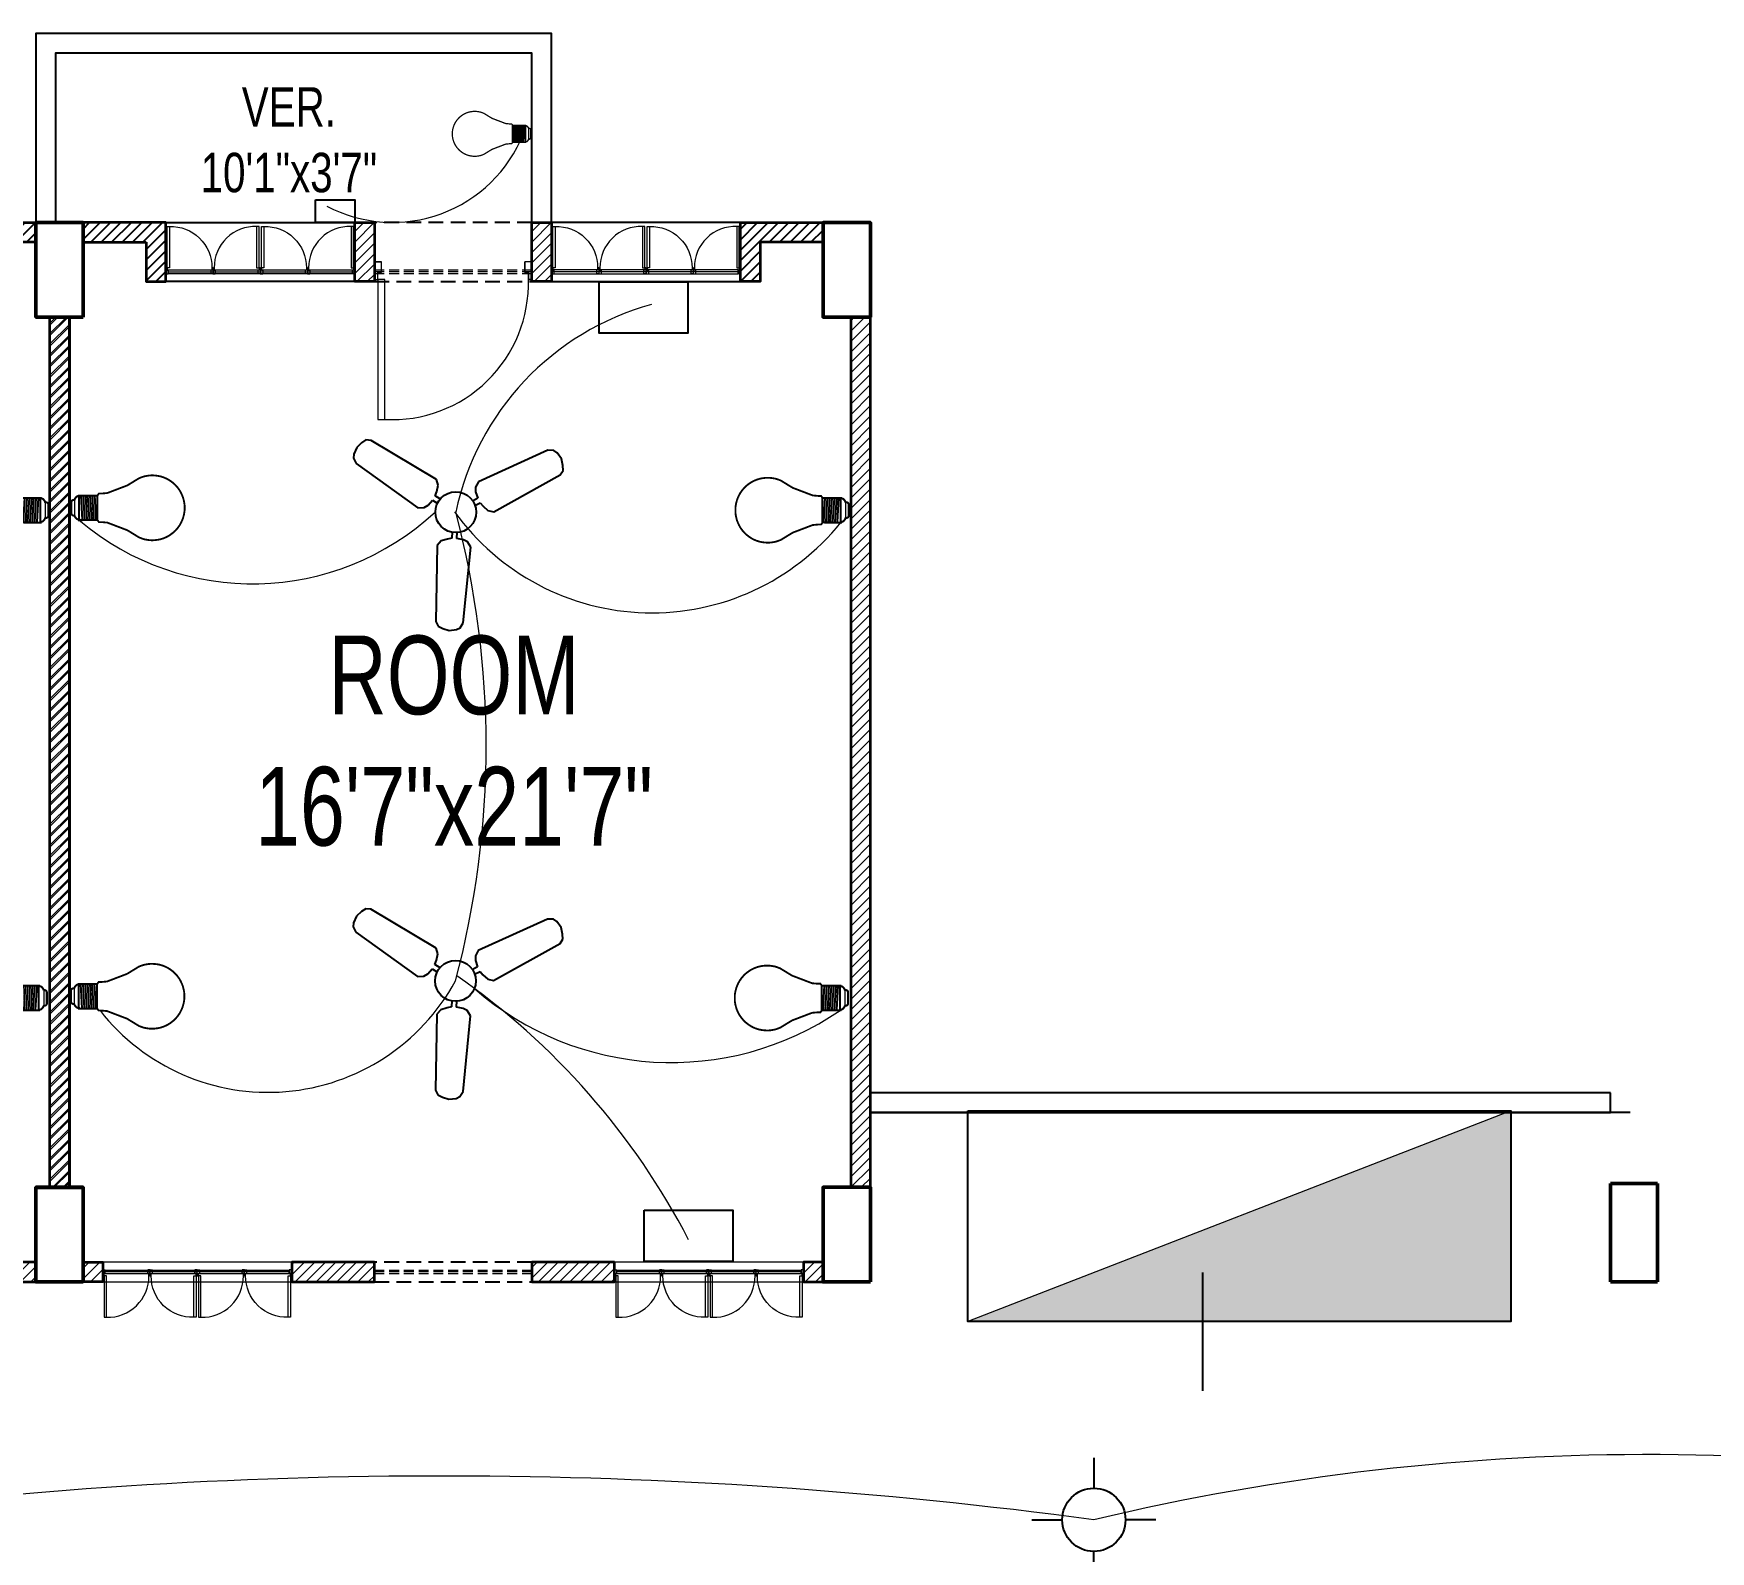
# Model space of a CAD drawing. Header units: inches. Extents: x -20263 to 10253, y -4567 to 3195.
# Drawn here: x -12300.5 to -11874.4, y 429.9 to 815.4 of the extents above; entities that cross this region are included whole.
import ezdxf

# ---------------------------------------------------------------- set-up
doc = ezdxf.new("R2010")
doc.units = ezdxf.units.IN
doc.header["$MEASUREMENT"] = 0
doc.linetypes.add('ACAD_ISO02W100', pattern=[15, 12, -3])
doc.linetypes.add('DASHED2', pattern=[0.375, 0.25, -0.125])
for name, color, linetype, lineweight in [('A-TEXT', 7, 'Continuous', 5), ('ar-DOOR-WOOD', 44, 'Continuous', 0), ('column', 1, 'Continuous', 50), ('e conduit 1', 90, 'Continuous', 5), ('e conduit 2', 210, 'Continuous', 5), ('Main Wall', 250, 'Continuous', 13), ('walll', 7, 'Continuous', 30)]:
    doc.layers.add(name, color=color, linetype=linetype, lineweight=lineweight)
doc.layers.add('hatch brick', color=32, linetype='Continuous', lineweight=0, transparency=0.4)
doc.layers.add('liveline', color=1, linetype='Continuous')
doc.styles.add('SIMPLE', font='romantic.ttf')
pattern_1 = [(45, (-1510589.8666, -132466.5966), (-1.3258252147, 1.3258252147), [])]

# ---------------------------------------------------------------- blocks, each defined once
blk = doc.blocks.new('DOOR_45')
at = {"layer": 'ar-DOOR-WOOD'}
for p, q in [((-11008.75, 15426.44), (-11008.75, 15424.44)), ((-10968.75, 15426.44), (-11008.75, 15426.44)), ((-11008.75, 15424.44), (-10968.75, 15424.44)), ((-10968.75, 15427.44), (-10963.75, 15427.44)), ((-10968.75, 15427.44), (-10968.75, 15426.44)), ((-10968.75, 15424.44), (-10968.75, 15426.44)), ((-10968.75, 15426.44), (-10966.75, 15426.44)), ((-10966.75, 15426.44), (-10966.75, 15425.44)), ((-10966.75, 15425.44), (-10963.75, 15425.44)), ((-10963.75, 15427.44), (-10963.75, 15425.44)), ((-10968.75, 15382.44), (-10968.75, 15383.44)), ((-10968.75, 15383.44), (-10966.75, 15383.44)), ((-10968.75, 15382.44), (-10963.75, 15382.44)), ((-10966.75, 15384.44), (-10963.75, 15384.44)), ((-10966.75, 15383.44), (-10966.75, 15384.44)), ((-10963.75, 15382.44), (-10963.75, 15384.44))]:
    blk.add_line(p, q, dxfattribs=at)
for points in [[(-10968.75, 15426.44), (-11008.75, 15426.44), (-11008.75, 15424.44), (-10968.75, 15424.44)], [(-10963.75, 15427.44), (-10968.75, 15427.44), (-10968.75, 15426.44), (-10966.75, 15426.44), (-10966.75, 15425.44), (-10963.75, 15425.44)], [(-10968.75, 15383.44), (-10968.75, 15382.44), (-10963.75, 15382.44), (-10963.75, 15384.44), (-10966.75, 15384.44), (-10966.75, 15383.44)]]:
    blk.add_lwpolyline(points, close=True, dxfattribs=at)
blk.add_arc((-10969.89, 15422.35), 38.92, 176.9083, 271.677, dxfattribs=at)
blk = doc.blocks.new('DOOR_40')
at = {"layer": 'ar-DOOR-WOOD'}
for p, q in [((-11029.1, 15422.4), (-11024.1, 15422.4)), ((-11029.1, 15422.4), (-11029.1, 15421.4)), ((-11024.1, 15422.4), (-11024.1, 15420.4)), ((-11029.1, 15421.4), (-11064.1, 15421.4)), ((-11064.1, 15421.4), (-11064.1, 15419.4)), ((-11064.1, 15419.4), (-11029.1, 15419.4)), ((-11029.1, 15419.4), (-11029.1, 15421.4)), ((-11029.1, 15421.4), (-11027.1, 15421.4)), ((-11027.1, 15421.4), (-11027.1, 15420.4)), ((-11027.1, 15420.4), (-11024.1, 15420.4)), ((-11029.1, 15383.4), (-11027.1, 15383.4)), ((-11029.1, 15382.4), (-11029.1, 15383.4)), ((-11029.1, 15382.4), (-11024.1, 15382.4)), ((-11027.1, 15383.4), (-11027.1, 15384.4)), ((-11027.1, 15384.4), (-11024.1, 15384.4)), ((-11024.1, 15382.4), (-11024.1, 15384.4))]:
    blk.add_line(p, q, dxfattribs=at)
blk.add_arc((-11029.4, 15418.2), 34.8, 178.03, 270.3561, dxfattribs=at)
blk = doc.blocks.new('room 1')
h = blk.add_hatch()
h.set_pattern_fill('ANSI31', color=256, scale=15)
h.paths.add_polyline_path([(1498318.01, 133229.01), (1498318.01, 133219.01), (1498323.01, 133219.01), (1498323.01, 133234.01), (1498302.01, 133234.01), (1498302.01, 133229.01), (1498302.01, 133229.01)])
h = blk.add_hatch()
h.set_pattern_fill('ANSI31', color=256, scale=15)
h.paths.add_polyline_path([(1498474.01, 133229.01), (1498474.01, 133219.01), (1498469.01, 133219.01), (1498469.01, 133234.01), (1498490.01, 133234.01), (1498490.01, 133229.01), (1498490.01, 133229.01)])
at = {"layer": 'hatch brick'}
h = blk.add_hatch(dxfattribs=at)
h.set_pattern_fill('ANSI31', color=256, scale=15)
h.set_pattern_definition([(45, (69, 2), (-1.3258252147, 1.3258252147), [])])
h.paths.add_polyline_path([(1498376.01, 133234.01), (1498376.01, 133219.01), (1498376.01, 133219.01), (1498371.01, 133219.01), (1498371.01, 133234.01)])
h = blk.add_hatch(dxfattribs=at)
h.set_pattern_fill('ANSI31', color=256, scale=15)
h.set_pattern_definition([(45, (114, 2), (-1.3258252147, 1.3258252147), [])])
h.paths.add_polyline_path([(1498421.01, 133234.01), (1498421.01, 133219.01), (1498421.01, 133219.01), (1498416.01, 133219.01), (1498416.01, 133234.01)])
h = blk.add_hatch(dxfattribs=at)
h.set_pattern_fill('ANSI31', color=256, scale=15)
h.paths.add_polyline_path([(1498298.51, 132989.01), (1498293.51, 132989.01), (1498293.51, 133210.01), (1498298.51, 133210.01)])
h = blk.add_hatch(dxfattribs=at)
h.set_pattern_fill('ANSI31', color=256, scale=15)
h.paths.add_polyline_path([(1498493.51, 132989.01), (1498498.51, 132989.01), (1498498.51, 133210.01), (1498493.51, 133210.01)])
h = blk.add_hatch(dxfattribs=at)
h.set_pattern_fill('ANSI31', color=256, scale=15)
h.set_pattern_definition([(45, (-14.5, 0), (-1.3258252147, 1.3258252147), [])])
h.paths.add_polyline_path([(1498302.01, 132970.01), (1498307.01, 132970.01), (1498307.01, 132965.01), (1498302.01, 132965.01)])
h = blk.add_hatch(dxfattribs=at)
h.set_pattern_fill('ANSI31', color=256, scale=15)
h.set_pattern_definition([(45, (-5, -252), (-1.3258252147, 1.3258252147), [])])
h.paths.add_polyline_path([(1498376.01, 132970.01), (1498355.01, 132970.01), (1498355.01, 132965.01), (1498376.01, 132965.01)])
h = blk.add_hatch(dxfattribs=at)
h.set_pattern_fill('ANSI31', color=256, scale=15)
h.set_pattern_definition([(45, (1.2113, 4e-09), (-1.3258252147, 1.3258252147), [])])
h.paths.add_polyline_path([(1498437.01, 132970.01), (1498416.01, 132970.01), (1498416.01, 132965.01), (1498437.01, 132965.01)])
h = blk.add_hatch(dxfattribs=at)
h.set_pattern_fill('ANSI31', color=256, scale=15)
h.paths.add_polyline_path([(1498490.01, 132970.01), (1498485.01, 132970.01), (1498485.01, 132965.01), (1498490.01, 132965.01)])
for points in [[(1498323.01, 133234.01), (1498371.01, 133234.01), (1498371.01, 133219.01), (1498323.01, 133219.01)], [(1498469.01, 133234.01), (1498421.01, 133234.01), (1498421.01, 133219.01), (1498469.01, 133219.01)]]:
    blk.add_lwpolyline(points, close=True)
at = {"linetype": 'DASHED2', "ltscale": 15}
for points in [[(1498376.01, 133219.01), (1498416.01, 133219.01), (1498416.01, 133234.01), (1498376.01, 133234.01)], [(1498376.01, 132965.01), (1498416.01, 132965.01), (1498416.01, 132970.01), (1498376.01, 132970.01)]]:
    blk.add_lwpolyline(points, close=True, dxfattribs=at)
at = {"layer": 'Main Wall', "color": 1, "lineweight": 50}
for points in [[(1498302.01, 133210.01), (1498290.01, 133210.01), (1498290.01, 133234.01), (1498302.01, 133234.01), (1498302.01, 133210.01)], [(1498502.01, 133210.01), (1498490.01, 133210.01), (1498490.01, 133234.01), (1498502.01, 133234.01), (1498502.01, 133210.01)], [(1498302.01, 132965.01), (1498290.01, 132965.01), (1498290.01, 132989.01), (1498302.01, 132989.01), (1498302.01, 132965.01)], [(1498502.01, 132965.01), (1498490.01, 132965.01), (1498490.01, 132989.01), (1498502.01, 132989.01), (1498502.01, 132965.01)]]:
    blk.add_lwpolyline(points, dxfattribs=at)
at = {"layer": 'Main Wall', "lineweight": 35}
for points in [[(1498318.01, 133229.01), (1498318.01, 133219.01), (1498323.01, 133219.01), (1498323.01, 133234.01), (1498302.01, 133234.01), (1498302.01, 133229.01), (1498302.01, 133229.01), (1498302.01, 133229.01), (1498318.01, 133229.01)], [(1498474.01, 133229.01), (1498474.01, 133219.01), (1498469.01, 133219.01), (1498469.01, 133234.01), (1498490.01, 133234.01), (1498490.01, 133229.01), (1498490.01, 133229.01), (1498490.01, 133229.01), (1498474.01, 133229.01)], [(1498376.01, 132970.01), (1498376.01, 132970.01), (1498355.01, 132970.01), (1498355.01, 132965.01), (1498376.01, 132965.01), (1498376.01, 132970.01)]]:
    blk.add_lwpolyline(points, dxfattribs=at)
for points in [[(1498376.01, 133234.01), (1498376.01, 133219.01), (1498376.01, 133219.01), (1498376.01, 133219.01), (1498371.01, 133219.01), (1498371.01, 133234.01)], [(1498421.01, 133234.01), (1498421.01, 133219.01), (1498421.01, 133219.01), (1498421.01, 133219.01), (1498416.01, 133219.01), (1498416.01, 133234.01)], [(1498298.51, 132989.01), (1498293.51, 132989.01), (1498293.51, 133210.01), (1498298.51, 133210.01)], [(1498493.51, 132989.01), (1498498.51, 132989.01), (1498498.51, 133210.01), (1498493.51, 133210.01)], [(1498302.01, 132970.01), (1498307.01, 132970.01), (1498307.01, 132965.01), (1498302.01, 132965.01)], [(1498437.01, 132970.01), (1498416.01, 132970.01), (1498416.01, 132965.01), (1498437.01, 132965.01)], [(1498490.01, 132970.01), (1498485.01, 132970.01), (1498485.01, 132965.01), (1498490.01, 132965.01)]]:
    blk.add_lwpolyline(points, close=True, dxfattribs=at)
at = {"layer": 'Main Wall', "color": 150}
for points in [[(1498371.01, 133221.01), (1498323.61, 133221.01), (1498323.61, 133222.01), (1498371.01, 133222.01)], [(1498371.01, 133221.01), (1498323.61, 133221.01), (1498323.61, 133221.51), (1498371.01, 133221.51)], [(1498421.01, 133221.01), (1498468.41, 133221.01), (1498468.41, 133222.01), (1498421.01, 133222.01)], [(1498421.01, 133221.01), (1498468.41, 133221.01), (1498468.41, 133221.51), (1498421.01, 133221.51)], [(1498307.01, 132968.01), (1498354.41, 132968.01), (1498354.41, 132967.01), (1498307.01, 132967.01)], [(1498307.01, 132968.01), (1498354.41, 132968.01), (1498354.41, 132967.51), (1498307.01, 132967.51)], [(1498437.61, 132968.01), (1498484.41, 132968.01), (1498484.41, 132967.01), (1498437.61, 132967.01)], [(1498437.61, 132968.01), (1498484.41, 132968.01), (1498484.41, 132967.51), (1498437.61, 132967.51)]]:
    blk.add_lwpolyline(points, close=True, dxfattribs=at)
at = {"layer": 'Main Wall', "color": 150, "linetype": 'DASHED2', "ltscale": 10}
for points in [[(1498376.01, 133222.01), (1498416.01, 133222.01), (1498416.01, 133221.01), (1498376.01, 133221.01)], [(1498376.01, 133222.01), (1498416.01, 133222.01), (1498416.01, 133221.51), (1498376.01, 133221.51)], [(1498376.01, 132968.01), (1498416.01, 132968.01), (1498416.01, 132967.01), (1498376.01, 132967.01)], [(1498376.01, 132968.01), (1498416.01, 132968.01), (1498416.01, 132967.51), (1498376.01, 132967.51)]]:
    blk.add_lwpolyline(points, close=True, dxfattribs=at)
at = {"layer": 'Main Wall'}
for points in [[(1498307.01, 132965.01), (1498355.01, 132965.01), (1498355.01, 132970.01), (1498307.01, 132970.01)], [(1498437.01, 132965.01), (1498485.01, 132965.01), (1498485.01, 132970.01), (1498437.01, 132970.01)]]:
    blk.add_lwpolyline(points, close=True, dxfattribs=at)
at = {"layer": 'Main Wall', "extrusion": (0, 0, -1)}
for name, p, xscale, yscale, zscale, rotation in [('DOOR_40', (-1502949.75, 129913.77), 0.2999999999999545, 0.2999999999999545, -0.2999999999999545, 270), ('DOOR_40', (-1502973.75, 129913.77), 0.2999999999999545, 0.2999999999999545, -0.2999999999999545, 270), ('DOOR_40', (-1493818.28, 129913.77), -0.2999999999999545, 0.2999999999999545, -0.2999999999999545, 90), ('DOOR_40', (-1493842.28, 129913.77), -0.2999999999999545, 0.2999999999999545, -0.2999999999999545, 90), ('DOOR_45', (-1512089.3, 142969.57), -0.8888888888889142, 0.8888888888889142, -0.8888888888889142, 270), ('DOOR_45', (-1512089.3, 123219.46), 0.8888888888889142, 0.8888888888889142, -0.8888888888889142, 270), ('DOOR_40', (-1493704.28, 136275.25), 0.2999999999999545, 0.2999999999999545, -0.2999999999999545, 90), ('DOOR_40', (-1493728.28, 136275.25), 0.2999999999999545, 0.2999999999999545, -0.2999999999999545, 90), ('DOOR_40', (-1493834.28, 136275.25), 0.2999999999999545, 0.2999999999999545, -0.2999999999999545, 90), ('DOOR_40', (-1493858.28, 136275.25), 0.2999999999999545, 0.2999999999999545, -0.2999999999999545, 90)]:
    blk.add_blockref(name, p, dxfattribs=dict(at, xscale=xscale, yscale=yscale, zscale=zscale, rotation=rotation))
at = {"layer": 'Main Wall'}
for p, xscale, yscale, zscale, rotation in [((1493720.28, 129913.77), 0.2999999999999545, 0.2999999999999545, 0.2999999999999545, 270), ((1493744.28, 129913.77), 0.2999999999999545, 0.2999999999999545, 0.2999999999999545, 270), ((1503047.75, 129913.77), -0.2999999999999545, 0.2999999999999545, 0.2999999999999546, 90), ((1503071.75, 129913.77), -0.2999999999999545, 0.2999999999999545, 0.2999999999999546, 90), ((1502933.75, 136275.25), 0.2999999999999546, 0.2999999999999546, 0.2999999999999546, 90), ((1502957.75, 136275.25), 0.2999999999999546, 0.2999999999999546, 0.2999999999999546, 90), ((1503063.75, 136275.25), 0.2999999999999546, 0.2999999999999546, 0.2999999999999546, 90), ((1503087.75, 136275.25), 0.2999999999999546, 0.2999999999999546, 0.2999999999999546, 90)]:
    blk.add_blockref('DOOR_40', p, dxfattribs=dict(at, xscale=xscale, yscale=yscale, zscale=zscale, rotation=rotation))
blk = doc.blocks.new('LED')
for p, q in [((-11.6, -7.7), (11.7, -7.7)), ((-11.6, -11), (11.7, -9.6)), ((-11.6, -13.3), (11.7, -11.8)), ((-11.5, -15.5), (11.8, -14.1)), ((-11.3, -17.8), (11.9, -16.3)), ((-12.1, -25.6), (11.9, -25.6)), ((-11.2, -20), (12.1, -18.6)), ((-11.2, -22.2), (12.1, -20.8)), ((-11.2, -24.5), (12.1, -23.1))]:
    blk.add_line(p, q)
at = {"lineweight": 9}
blk.add_line((7.8, -3.1), (-7.8, -3.1), dxfattribs=at)
for points, const_width in [([(5.3, 0), (5.4, 0), (5.7, 0), (6.1, -0.1), (6.6, -0.3), (7, -0.6), (7.2, -0.9), (7.4, -1.2), (7.5, -1.5), (7.7, -2), (7.7, -2.5), (7.8, -3.1), (7.7, -2.5), (7.7, -2), (7.5, -1.5), (7.4, -1.2), (7.2, -0.9), (7, -0.6), (6.6, -0.3), (6.1, -0.1), (5.7, 0), (5.4, 0), (5.3, 0), (-5.3, 0), (-5.4, 0), (-5.5, 0), (-5.8, 0), (-6.1, -0.1), (-6.4, -0.2), (-6.7, -0.5), (-7, -0.7), (-7.3, -1.1), (-7.6, -1.7), (-7.7, -2.3), (-7.8, -3.1), (-7.8, -3.1), (-7.9, -3.2), (-8.1, -3.2), (-8.3, -3.3), (-8.9, -3.6), (-9.6, -4.1), (-10.3, -4.7), (-11, -5.4), (-11.2, -5.9), (-11.4, -6.4), (-11.6, -7), (-11.6, -7.7), (-12.2, -7.7), (-12.1, -26)], 2), ([(-5.3, 0), (-5.4, 0), (-5.5, 0), (-5.8, 0), (-6.1, -0.1), (-6.4, -0.2), (-6.7, -0.5), (-7, -0.7), (-7.3, -1.1), (-7.6, -1.7), (-7.7, -2.3), (-7.8, -3.1)], 1), ([(11.9, -26.1), (11.9, -7.7), (11.7, -7.7), (11.6, -7), (11.4, -6.4), (11.2, -5.9), (11, -5.4), (10.3, -4.7), (9.6, -4.1), (8.9, -3.6), (8.3, -3.3), (7.9, -3.2), (7.8, -3.1), (7.8, -3.1)], 2), ([(-0.1, -111.1), (-0.2, -111.1), (-1, -111.1), (-1.8, -111.1), (-2.6, -111.1), (-3.4, -111), (-4.2, -110.9), (-5, -110.8), (-5.8, -110.6), (-6.6, -110.5), (-7.4, -110.3), (-8.1, -110.1), (-8.9, -109.9), (-9.6, -109.7), (-10.4, -109.5), (-11.1, -109.2), (-11.8, -108.9), (-12.5, -108.7), (-13.2, -108.3), (-13.9, -108), (-14.6, -107.7), (-15.3, -107.3), (-16, -106.9), (-16.6, -106.6), (-17.3, -106.2), (-17.9, -105.7), (-18.5, -105.3), (-19.2, -104.8), (-19.8, -104.4), (-20.4, -103.9), (-20.9, -103.4), (-21.5, -102.9), (-22.1, -102.4), (-22.6, -101.9), (-23.1, -101.3), (-23.7, -100.8), (-24.2, -100.2), (-24.6, -99.6), (-25.1, -99), (-25.6, -98.4), (-26, -97.8), (-26.5, -97.2), (-26.9, -96.5), (-27.3, -95.9), (-27.7, -95.2), (-28.1, -94.6), (-28.4, -93.9), (-28.8, -93.2), (-29.1, -92.5), (-29.4, -91.8), (-29.7, -91.1), (-30, -90.4), (-30.2, -89.6), (-30.5, -88.9), (-30.7, -88.1), (-30.9, -87.4), (-31.1, -86.6), (-31.2, -85.9), (-31.4, -85.1), (-31.5, -84.3), (-31.6, -83.5), (-31.7, -82.7), (-31.8, -81.9), (-31.8, -81.1), (-31.9, -80.3), (-31.9, -79.5), (-31.9, -78.2), (-31.8, -77), (-31.7, -75.8), (-31.5, -74.6), (-31.3, -73.4), (-31.1, -72.2), (-30.8, -71.1), (-30.4, -69.9), (-30, -68.8), (-29.6, -67.7), (-29.2, -66.6), (-22.1, -55), (-14.6, -35.3), (-14.1, -29.7), (-14.1, -27.1), (-12.1, -25.6)], 1.8), ([(-0.1, -111.1), (0, -111.1), (0.8, -111.1), (1.6, -111.1), (2.5, -111.1), (3.3, -111), (4, -110.9), (4.8, -110.8), (5.6, -110.6), (6.4, -110.5), (7.2, -110.3), (7.9, -110.1), (8.7, -109.9), (9.4, -109.7), (10.2, -109.5), (10.9, -109.2), (11.6, -108.9), (12.3, -108.7), (13, -108.3), (13.7, -108), (14.4, -107.7), (15.1, -107.3), (15.8, -106.9), (16.4, -106.6), (17.1, -106.2), (17.7, -105.7), (18.3, -105.3), (19, -104.8), (19.6, -104.4), (20.2, -103.9), (20.7, -103.4), (21.3, -102.9), (21.9, -102.4), (22.4, -101.9), (22.9, -101.3), (23.5, -100.8), (24, -100.2), (24.5, -99.6), (24.9, -99), (25.4, -98.4), (25.8, -97.8), (26.3, -97.2), (26.7, -96.5), (27.1, -95.9), (27.5, -95.2), (27.9, -94.6), (28.2, -93.9), (28.6, -93.2), (28.9, -92.5), (29.2, -91.8), (29.5, -91.1), (29.8, -90.4), (30, -89.6), (30.3, -88.9), (30.5, -88.1), (30.7, -87.4), (30.9, -86.6), (31, -85.9), (31.2, -85.1), (31.3, -84.3), (31.4, -83.5), (31.5, -82.7), (31.6, -81.9), (31.6, -81.1), (31.7, -80.3), (31.7, -79.5), (31.7, -78.2), (31.6, -77), (31.5, -75.8), (31.3, -74.6), (31.1, -73.4), (30.9, -72.2), (30.6, -71.1), (30.2, -69.9), (29.9, -68.8), (29.4, -67.7), (29, -66.6), (21.9, -55), (14.4, -35.3), (13.9, -29.7), (13.9, -27.1), (11.9, -25.6)], 1.8)]:
    blk.add_lwpolyline(points, dxfattribs=dict(const_width=const_width))
at = {"color": 7, "lineweight": 20}
blk.add_open_spline([(-9.8, -25.6), (-9.8, -25.6), (9.4, -25.6), (9.4, -25.6)], degree=3, dxfattribs=at)
blk = doc.blocks.new('6')
at = {"color": 7}
for p, q in [((3285.1, -2227.8), (3268.2, -2243.2)), ((3322, -2211.4), (3285.1, -2227.8)), ((3358.8, -2210.9), (3322, -2211.4)), ((3387.4, -2214.9), (3358.8, -2210.9)), ((3407.5, -2235.6), (3387.4, -2214.9)), ((3268.2, -2243.2), (3260.1, -2275.1)), ((3260.1, -2275.1), (3351.4, -2686.9)), ((3532.6, -2638.3), (3407.5, -2235.6)), ((3351.4, -2686.9), (3378.5, -2709.3)), ((3467.6, -2701.4), (3489.2, -2689.8)), ((3489.2, -2689.8), (3518.4, -2668.9)), ((3518.4, -2668.9), (3532.6, -2638.3)), ((3378.5, -2709.3), (3403, -2714.4)), ((3403, -2714.4), (3440.1, -2709.5)), ((3440.1, -2709.5), (3449.6, -2742.4)), ((3476.7, -2735.2), (3467.6, -2701.4)), ((3634.6, -2869.5), (3601.3, -2861.3)), ((3649, -2834.9), (3634.6, -2869.5)), ((3665.6, -2816.2), (3649, -2834.9)), ((3698.5, -2804), (3665.6, -2816.2)), ((4100.8, -2930.8), (3698.5, -2804)), ((3290.9, -2913.4), (3004.7, -3223.2)), ((3324.5, -2910.5), (3290.9, -2913.4)), ((3357.2, -2925.3), (3324.5, -2910.5)), ((3378, -2938.2), (3357.2, -2925.3)), ((3402.8, -2913.4), (3378, -2938.2)), ((3398.8, -2958), (3422.6, -2933.2)), ((3421.6, -2987.7), (3398.8, -2958)), ((3594.1, -2888.3), (3627.9, -2897.4)), ((3627.9, -2897.4), (3627.1, -2921.8)), ((3627.1, -2921.8), (3630.6, -2957.5)), ((3630.6, -2957.5), (3650, -2985.2)), ((4124.4, -2953.8), (4100.8, -2930.8)), ((4129.3, -2976.1), (4124.4, -2953.8)), ((4125, -3016.3), (4129.3, -2976.1)), ((3112.6, -3331), (3423.5, -3046)), ((3429.5, -3011.4), (3421.6, -2987.7)), ((3423.5, -3046), (3429.5, -3011.4)), ((3650, -2985.2), (4061.4, -3078.2)), ((4089.3, -3071.2), (4107, -3048.4)), ((4107, -3048.4), (4125, -3016.3)), ((4061.4, -3078.2), (4089.3, -3071.2)), ((3004.7, -3223.2), (2996.8, -3250.9)), ((2996.8, -3250.9), (3007.7, -3277.6)), ((3007.7, -3277.6), (3026.5, -3309.3)), ((3026.5, -3309.3), (3059.1, -3333)), ((3059.1, -3333), (3080.9, -3339.9)), ((3080.9, -3339.9), (3112.6, -3331))]:
    blk.add_line(p, q, dxfattribs=at)
blk.add_circle((3491.2, -2845.6), 113.2, dxfattribs=at)

msp = doc.modelspace()

# ---------------------------------------------------------------- hatches: boundary and pattern name
h = msp.add_hatch()
h.set_pattern_fill('ANSI31', color=256, scale=15)
h.set_pattern_definition(pattern_1)
h.paths.add_polyline_path([(-12271.853, 762.416), (-12271.853, 752.416), (-12266.853, 752.416), (-12266.853, 767.416), (-12287.853, 767.416), (-12287.853, 762.416), (-12287.853, 762.416)])
h = msp.add_hatch()
h.set_pattern_fill('ANSI31', color=256, scale=15)
h.set_pattern_definition(pattern_1)
h.paths.add_polyline_path([(-12115.853, 762.416), (-12115.853, 752.416), (-12120.853, 752.416), (-12120.853, 767.416), (-12099.853, 767.416), (-12099.853, 762.416), (-12099.853, 762.416)])
at = {"layer": 'hatch brick'}
h = msp.add_hatch(dxfattribs=at)
h.set_pattern_fill('ANSI31', color=256, scale=15)
h.set_pattern_definition([(45, (-1510520.8666, -132464.5966), (-1.3258252147, 1.3258252147), [])])
h.paths.add_polyline_path([(-12213.853, 767.416), (-12213.853, 752.416), (-12213.853, 752.416), (-12218.853, 752.416), (-12218.853, 767.416)])
h = msp.add_hatch(dxfattribs=at)
h.set_pattern_fill('ANSI31', color=256, scale=15)
h.set_pattern_definition([(45, (-1510475.8666, -132464.5966), (-1.3258252147, 1.3258252147), [])])
h.paths.add_polyline_path([(-12168.853, 767.416), (-12168.853, 752.416), (-12168.853, 752.416), (-12173.853, 752.416), (-12173.853, 767.416)])
h = msp.add_hatch(dxfattribs=at)
h.set_pattern_fill('ANSI31', color=256, scale=15)
h.set_pattern_definition(pattern_1)
h.paths.add_polyline_path([(-12291.353, 522.416), (-12296.353, 522.416), (-12296.353, 743.416), (-12291.353, 743.416)])
h = msp.add_hatch(dxfattribs=at)
h.set_pattern_fill('ANSI31', color=256, scale=15)
h.set_pattern_definition([(45, (-1510586.3666, -132466.5966), (-1.3258252147, 1.3258252147), [])])
h.paths.add_polyline_path([(-12092.853, 522.416), (-12087.853, 522.416), (-12087.853, 743.416), (-12092.853, 743.416)])
h = msp.add_hatch(dxfattribs=at)
h.set_pattern_fill('ANSI31', color=256, scale=15)
h.set_pattern_definition([(45, (-1510604.3666, -132466.5966), (-1.3258252147, 1.3258252147), [])])
h.paths.add_polyline_path([(-12287.853, 503.416), (-12282.853, 503.416), (-12282.853, 498.416), (-12287.853, 498.416)])
h = msp.add_hatch(dxfattribs=at)
h.set_pattern_fill('ANSI31', color=256, scale=15)
h.set_pattern_definition([(45, (-1510594.8666, -132718.5966), (-1.3258252147, 1.3258252147), [])])
h.paths.add_polyline_path([(-12213.853, 503.416), (-12234.853, 503.416), (-12234.853, 498.416), (-12213.853, 498.416)])
h = msp.add_hatch(dxfattribs=at)
h.set_pattern_fill('ANSI31', color=256, scale=15)
h.set_pattern_definition([(45, (-1510588.6553, -132466.5966), (-1.3258252147, 1.3258252147), [])])
h.paths.add_polyline_path([(-12152.853, 503.416), (-12173.853, 503.416), (-12173.853, 498.416), (-12152.853, 498.416)])
h = msp.add_hatch(dxfattribs=at)
h.set_pattern_fill('ANSI31', color=256, scale=15)
h.set_pattern_definition(pattern_1)
h.paths.add_polyline_path([(-12099.853, 503.416), (-12104.853, 503.416), (-12104.853, 498.416), (-12099.853, 498.416)])
at = {"layer": 'walll', "linetype": 'ACAD_ISO02W100', "lineweight": 20}
h = msp.add_hatch(color=7, dxfattribs=at)
h.dxf.hatch_style = 1
h.paths.add_polyline_path([(-11925.151, 488.329), (-11925.151, 541.869), (-12063.121, 488.329)])

# ---------------------------------------------------------------- linework, layer by layer
for p, q in [((-11899.853, 546.416), (-12087.853, 546.416)), ((-11894.853, 541.416), (-12087.853, 541.416))]:
    msp.add_line(p, q)
at = {"color": 7, "lineweight": 20}
msp.add_line((-11925.151, 541.869), (-12063.121, 488.329), dxfattribs=at)
at = {"color": 30, "true_color": 0xf8991e}
for p, q in [((-12031.073, 453.704), (-12031.073, 446.016)), ((-12046.794, 437.983), (-12039.107, 437.983)), ((-12015.352, 437.983), (-12023.039, 437.983)), ((-12031.073, 422.261), (-12031.073, 429.949))]:
    msp.add_line(p, q, dxfattribs=at)
for points in [[(-12168.853, 767.416), (-12168.853, 815.416), (-12299.853, 815.416), (-12299.853, 767.416)], [(-12173.853, 767.416), (-12173.853, 810.416), (-12294.853, 810.416), (-12294.853, 767.416)]]:
    msp.add_lwpolyline(points)
at = {"color": 116, "true_color": 0x136734}
for points in [[(-12228.812, 773.162), (-12218.853, 773.162), (-12218.853, 767.416), (-12228.812, 767.416)], [(-12156.743, 752.39), (-12134.235, 752.39), (-12134.235, 739.307), (-12156.743, 739.307)], [(-12145.282, 516.649), (-12122.775, 516.649), (-12122.775, 503.566), (-12145.282, 503.566)]]:
    msp.add_lwpolyline(points, close=True, dxfattribs=at)
for points in [[(-12266.853, 767.416), (-12218.853, 767.416), (-12218.853, 752.416), (-12266.853, 752.416)], [(-12120.853, 767.416), (-12168.853, 767.416), (-12168.853, 752.416), (-12120.853, 752.416)], [(-11899.853, 546.416), (-12087.853, 546.416), (-12087.853, 541.416), (-11899.853, 541.416)]]:
    msp.add_lwpolyline(points, close=True)
at = {"linetype": 'DASHED2', "ltscale": 15}
for points in [[(-12213.853, 752.416), (-12173.853, 752.416), (-12173.853, 767.416), (-12213.853, 767.416)], [(-12213.853, 498.416), (-12173.853, 498.416), (-12173.853, 503.416), (-12213.853, 503.416)]]:
    msp.add_lwpolyline(points, close=True, dxfattribs=at)
at = {"color": 7, "lineweight": -3}
msp.add_lwpolyline([(-12063.121, 541.869), (-11925.151, 541.869), (-11925.151, 488.329), (-12063.121, 488.329)], close=True, dxfattribs=at)
at = {"color": 30, "true_color": 0xf8991e}
msp.add_circle((-12031.073, 437.983), 8.034, dxfattribs=at)
at = {"layer": 'A-TEXT', "color": 3}
for centre, radius, start, end in [((-12124.988, 679.378), 69.72, 105.37407, 168.01244), ((-12417.644, 634.468), 232.181, 345.11776, 14.8209), ((-12299.116, 423.409), 186.004, 27.43326, 55.18295)]:
    msp.add_arc(centre, radius, start, end, dxfattribs=at)
at = {"layer": 'column', "ltscale": 2000}
for p, q in [((-11899.853, 523.416), (-11887.853, 523.416)), ((-11899.853, 523.416), (-11899.853, 498.416)), ((-11899.853, 523.416), (-11887.853, 523.416)), ((-11899.853, 523.416), (-11899.853, 498.416)), ((-11887.853, 523.416), (-11887.853, 498.416)), ((-11887.853, 523.416), (-11887.853, 498.416)), ((-11887.853, 498.416), (-11899.853, 498.416)), ((-11887.853, 498.416), (-11899.853, 498.416))]:
    msp.add_line(p, q, dxfattribs=at)
at = {"layer": 'e conduit 1'}
for centre, radius, start, end in [((-11890.104, -153.356), 607.909, 76.042211, 103.408497), ((-12196.81, -791.277), 1240.382, 82.321331, 97.493105)]:
    msp.add_arc(centre, radius, start, end, dxfattribs=at)
at = {"layer": 'e conduit 2'}
for centre, radius, start, end in [((-12209.254, 803.331), 35.862, 242.21355, 338.12927), ((-12244.827, 743.766), 68.081, 229.69379, 313.0286), ((-12143.367, 730.073), 61.767, 215.78816, 321.04119), ((-12240.884, 600.783), 54.241, 218.10877, 331.42113), ((-12138.398, 630.11), 76.006, 228.82177, 304.35334)]:
    msp.add_arc(centre, radius, start, end, dxfattribs=at)
at = {"layer": 'liveline'}
msp.add_line((-12003.468, 500.756), (-12003.468, 470.756), dxfattribs=at)
at = {"layer": 'Main Wall', "color": 1, "lineweight": 50}
for points in [[(-12287.853, 743.416), (-12299.853, 743.416), (-12299.853, 767.416), (-12287.853, 767.416), (-12287.853, 743.416)], [(-12087.853, 743.416), (-12099.853, 743.416), (-12099.853, 767.416), (-12087.853, 767.416), (-12087.853, 743.416)], [(-12287.853, 498.416), (-12299.853, 498.416), (-12299.853, 522.416), (-12287.853, 522.416), (-12287.853, 498.416)], [(-12087.853, 498.416), (-12099.853, 498.416), (-12099.853, 522.416), (-12087.853, 522.416), (-12087.853, 498.416)]]:
    msp.add_lwpolyline(points, dxfattribs=at)
at = {"layer": 'Main Wall', "lineweight": 35}
for points in [[(-12271.853, 762.416), (-12271.853, 752.416), (-12266.853, 752.416), (-12266.853, 767.416), (-12287.853, 767.416), (-12287.853, 762.416), (-12287.853, 762.416), (-12287.853, 762.416), (-12271.853, 762.416)], [(-12115.853, 762.416), (-12115.853, 752.416), (-12120.853, 752.416), (-12120.853, 767.416), (-12099.853, 767.416), (-12099.853, 762.416), (-12099.853, 762.416), (-12099.853, 762.416), (-12115.853, 762.416)], [(-12213.853, 503.416), (-12213.853, 503.416), (-12234.853, 503.416), (-12234.853, 498.416), (-12213.853, 498.416), (-12213.853, 503.416)]]:
    msp.add_lwpolyline(points, dxfattribs=at)
for points in [[(-12213.853, 767.416), (-12213.853, 752.416), (-12213.853, 752.416), (-12213.853, 752.416), (-12218.853, 752.416), (-12218.853, 767.416)], [(-12168.853, 767.416), (-12168.853, 752.416), (-12168.853, 752.416), (-12168.853, 752.416), (-12173.853, 752.416), (-12173.853, 767.416)], [(-12291.353, 522.416), (-12296.353, 522.416), (-12296.353, 743.416), (-12291.353, 743.416)], [(-12092.853, 522.416), (-12087.853, 522.416), (-12087.853, 743.416), (-12092.853, 743.416)], [(-12287.853, 503.416), (-12282.853, 503.416), (-12282.853, 498.416), (-12287.853, 498.416)], [(-12152.853, 503.416), (-12173.853, 503.416), (-12173.853, 498.416), (-12152.853, 498.416)], [(-12099.853, 503.416), (-12104.853, 503.416), (-12104.853, 498.416), (-12099.853, 498.416)]]:
    msp.add_lwpolyline(points, close=True, dxfattribs=at)
at = {"layer": 'Main Wall', "color": 150}
for points in [[(-12218.853, 754.416), (-12266.253, 754.416), (-12266.253, 755.416), (-12218.853, 755.416)], [(-12218.853, 754.416), (-12266.253, 754.416), (-12266.253, 754.916), (-12218.853, 754.916)], [(-12168.853, 754.416), (-12121.453, 754.416), (-12121.453, 755.416), (-12168.853, 755.416)], [(-12168.853, 754.416), (-12121.453, 754.416), (-12121.453, 754.916), (-12168.853, 754.916)], [(-12282.853, 501.416), (-12235.453, 501.416), (-12235.453, 500.416), (-12282.853, 500.416)], [(-12282.853, 501.416), (-12235.453, 501.416), (-12235.453, 500.916), (-12282.853, 500.916)], [(-12152.253, 501.416), (-12105.453, 501.416), (-12105.453, 500.416), (-12152.253, 500.416)], [(-12152.253, 501.416), (-12105.453, 501.416), (-12105.453, 500.916), (-12152.253, 500.916)]]:
    msp.add_lwpolyline(points, close=True, dxfattribs=at)
at = {"layer": 'Main Wall', "color": 150, "linetype": 'DASHED2', "ltscale": 10}
for points in [[(-12213.853, 755.416), (-12173.853, 755.416), (-12173.853, 754.416), (-12213.853, 754.416)], [(-12213.853, 755.416), (-12173.853, 755.416), (-12173.853, 754.916), (-12213.853, 754.916)], [(-12213.853, 501.416), (-12173.853, 501.416), (-12173.853, 500.416), (-12213.853, 500.416)], [(-12213.853, 501.416), (-12173.853, 501.416), (-12173.853, 500.916), (-12213.853, 500.916)]]:
    msp.add_lwpolyline(points, close=True, dxfattribs=at)
at = {"layer": 'Main Wall'}
for points in [[(-12282.853, 498.416), (-12234.853, 498.416), (-12234.853, 503.416), (-12282.853, 503.416)], [(-12152.853, 498.416), (-12104.853, 498.416), (-12104.853, 503.416), (-12152.853, 503.416)]]:
    msp.add_lwpolyline(points, close=True, dxfattribs=at)

# ---------------------------------------------------------------- block references
at = {"color": 1}
for p, xscale, yscale, zscale, rotation in [((-12174.126, 789.968), -0.1793349189005943, 0.1793349189005943, 0.1793349189005943, 269.9999999998945), ((-12290.854, 695.002), 0.2590482185936613, 0.2590482185936613, 0.2590482185936613, 90), ((-12296.69, 694.391), -0.2590482185936613, 0.2590482185936613, 0.2590482185936613, 270), ((-12093.349, 694.391), -0.2590482185936613, 0.2590482185936613, 0.2590482185936613, 270), ((-12290.922, 570.959), 0.2590482185936613, 0.2590482185936613, 0.2590482185936613, 90), ((-12297.07, 570.515), -0.2590482185936613, 0.2590482185936613, 0.2590482185936613, 270), ((-12093.52, 570.515), -0.2590482185936613, 0.2590482185936613, 0.2590482185936613, 270)]:
    msp.add_blockref('LED', p, dxfattribs=dict(at, xscale=xscale, yscale=yscale, zscale=zscale, rotation=rotation))
at = {"extrusion": (0, 0, -1), "xscale": -1, "zscale": -1}
msp.add_blockref('room 1', (1510789.867, -132466.597), dxfattribs=at)
at = {"color": 40, "true_color": 0xf8d731, "xscale": 0.04578869434389712, "yscale": 0.04578869434389712, "zscale": 0.04578869434389712, "rotation": 41.8550425353075}
for p in [(-12399.195, 684.246), (-12399.259, 565.223)]:
    msp.add_blockref('6', p, dxfattribs=at)
at = {"layer": 'Main Wall', "extrusion": (0, 0, -1), "xscale": 0.2999999999999545, "yscale": 0.2999999999999545}
for p, zscale, rotation in [((7640.12, -2552.824), -0.2999999999999545, 270), ((7616.12, -2552.824), -0.2999999999999545, 270), ((7542.12, -2552.824), -0.2999999999999546, 270), ((7518.12, -2552.824), -0.2999999999999546, 270), ((16885.587, 3808.657), -0.2999999999999545, 90), ((16861.587, 3808.657), -0.2999999999999545, 90), ((16755.587, 3808.657), -0.2999999999999545, 90), ((16731.587, 3808.657), -0.2999999999999545, 90)]:
    msp.add_blockref('DOOR_40', p, dxfattribs=dict(at, zscale=zscale, rotation=rotation))
at = {"layer": 'Main Wall'}
for name, p, xscale, yscale, zscale, rotation in [('DOOR_40', (-16869.587, -2552.824), 0.2999999999999545, 0.2999999999999545, 0.2999999999999545, 270), ('DOOR_40', (-16845.587, -2552.824), 0.2999999999999545, 0.2999999999999545, 0.2999999999999545, 270), ('DOOR_40', (-16771.587, -2552.824), 0.2999999999999545, 0.2999999999999545, 0.2999999999999545, 270), ('DOOR_40', (-16747.587, -2552.824), 0.2999999999999545, 0.2999999999999545, 0.2999999999999545, 270), ('DOOR_45', (1499.431, 10502.972), 0.8888888888889142, 0.8888888888889142, 0.8888888888889142, 90), ('DOOR_40', (-7656.12, 3808.657), 0.2999999999999546, 0.2999999999999546, 0.2999999999999546, 90), ('DOOR_40', (-7632.12, 3808.657), 0.2999999999999546, 0.2999999999999546, 0.2999999999999546, 90), ('DOOR_40', (-7526.12, 3808.657), 0.2999999999999546, 0.2999999999999546, 0.2999999999999546, 90), ('DOOR_40', (-7502.12, 3808.657), 0.2999999999999546, 0.2999999999999546, 0.2999999999999546, 90)]:
    msp.add_blockref(name, p, dxfattribs=dict(at, xscale=xscale, yscale=yscale, zscale=zscale, rotation=rotation))

# ---------------------------------------------------------------- texts
at = {"layer": 'A-TEXT', "attachment_point": 9, "style": 'SIMPLE'}
for s, insert, char_height, width in [('\\pxqc;{\\fSwis721 LtCn BT|b0|i0|c0|p34;VER.\\P10\'1"x3\'7"}', (-12198.853, 774.984), 10, 73.45933), ('\\pxqc;{\\fSwis721 LtCn BT|b0|i0|c0|p34;ROOM\\P16\'7"x21\'7"}', (-12120.162, 608.913), 20, 146.91866)]:
    msp.add_mtext(s, dxfattribs=dict(at, insert=insert, char_height=char_height, width=width))

doc.saveas('drawing.dxf')
